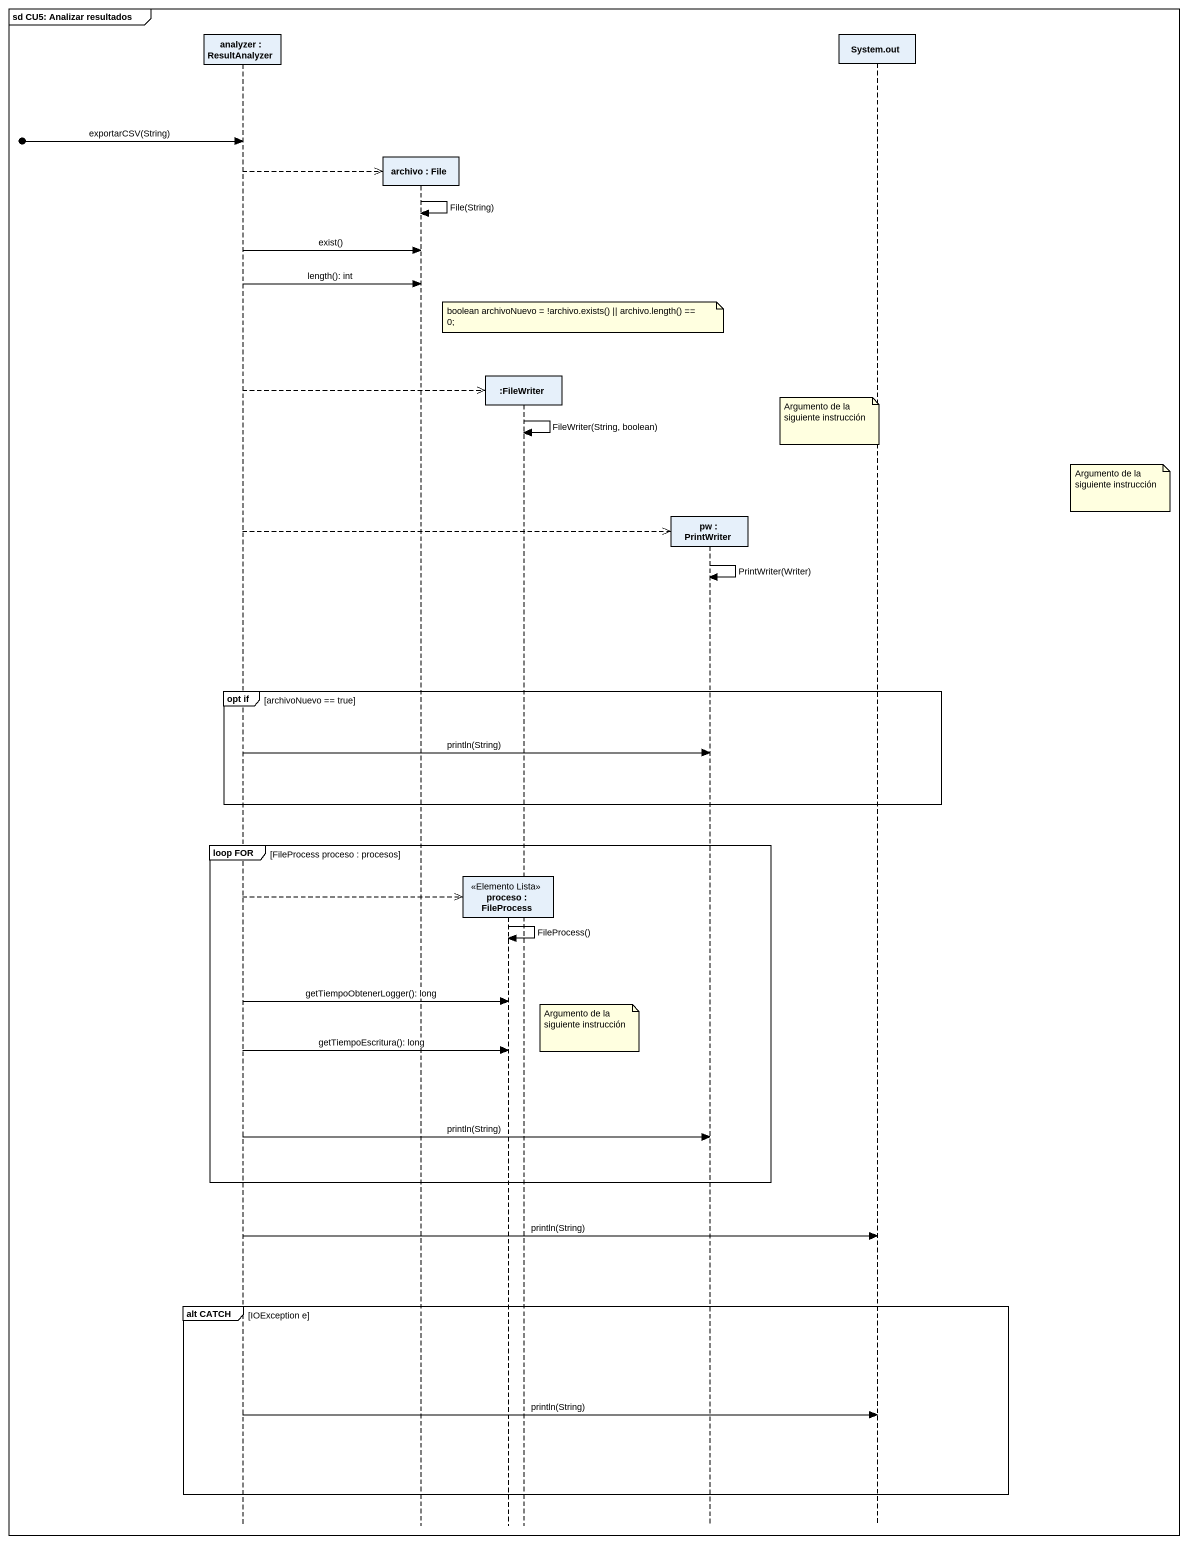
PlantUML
@startuml
mainframe sd CU5: Analizar resultados
hide footbox
participant "analyzer : ResultAnalyzer" as analyzer
participant "archivo : File" as archivo
participant "proceso : FileProcess" as proceso <<Elemento Lista>>
participant ":FileWriter" as FileWriter
participant "pw : PrintWriter" as pw
participant "System.out" as System_out

[o-> analyzer : exportarCSV(String)
analyzer -->> archivo **
archivo -> archivo : File(String)
analyzer -> archivo : exist()
analyzer -> archivo : length(): int
note over FileWriter : boolean archivoNuevo = !archivo.exists() || archivo.length() == 0;
analyzer -->> FileWriter **
FileWriter -> FileWriter : FileWriter(String, boolean)
note over System_out : Argumento de la siguiente instrucción
note right of System_out : Argumento de la siguiente instrucción
analyzer -->> pw **
pw -> pw : PrintWriter(Writer)
group opt if [archivoNuevo == true]
  analyzer -> pw : println(String)
end
group loop FOR [FileProcess proceso : procesos]
  analyzer -->> proceso **
  proceso -> proceso : FileProcess()
  analyzer -> proceso : getTiempoObtenerLogger(): long
  note right of FileWriter : Argumento de la siguiente instrucción
  analyzer -> proceso : getTiempoEscritura(): long
  analyzer -> pw : println(String)
end
analyzer -> System_out : println(String)
group alt CATCH [IOException e]
  analyzer -> System_out : println(String)
end
@enduml
